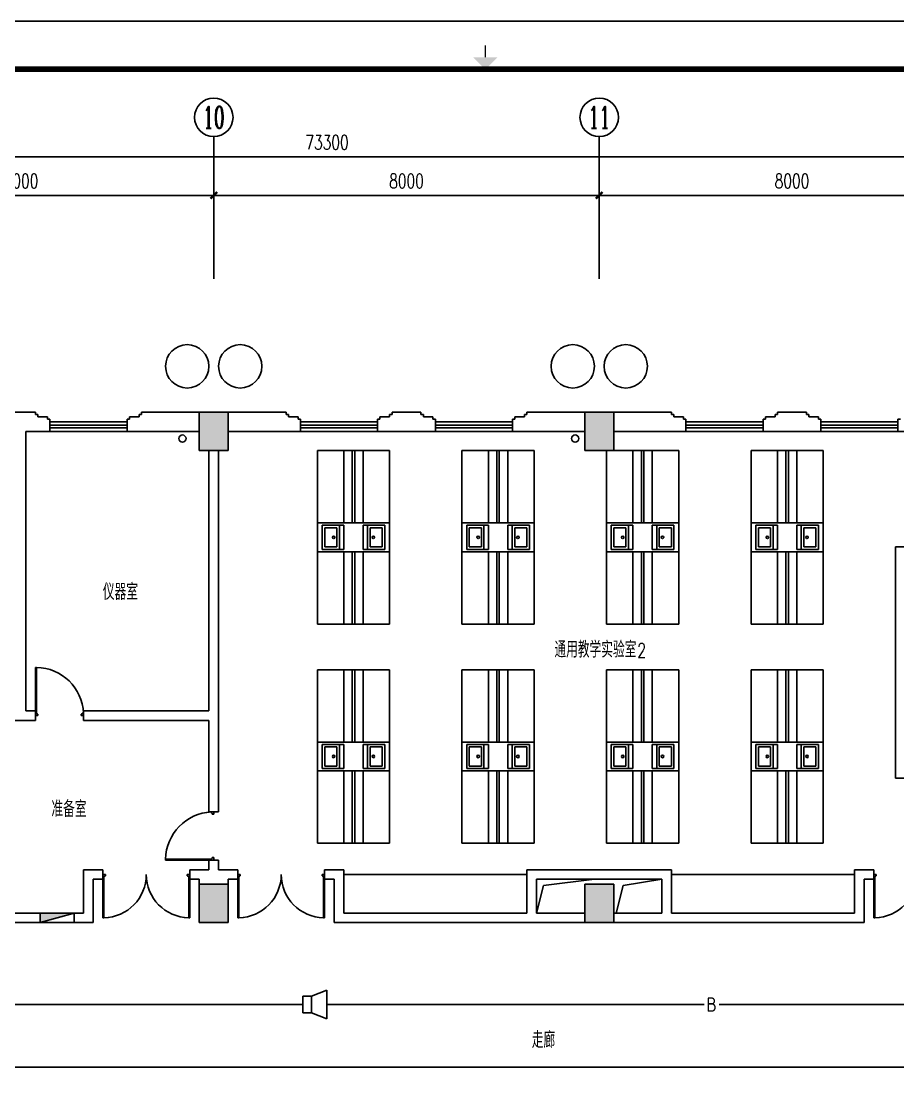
# Model space of a CAD drawing. Extents: x 190999 to 834799, y -200814 to 215286.
# Drawn here: x 240812 to 259012, y 49967 to 71786 of the extents above; entities that cross this region are included whole.
import ezdxf
from ezdxf.enums import TextEntityAlignment as Align

# ---------------------------------------------------------------- set-up
doc = ezdxf.new("R2010")
doc.units = 0
doc.header["$LTSCALE"] = 1000
doc.header["$MEASUREMENT"] = 0
for name, color, linetype in [('00-EQUIP', 3, 'Continuous'), ('00-SIG_TEXT', 7, 'Continuous'), ('00-WIRE-4', 6, 'Continuous'), ('A-墙线', 2, 'Continuous'), ('A-外包装修', 250, 'Continuous'), ('A-外窗', 145, 'Continuous'), ('A-家具', 250, 'Continuous'), ('A-门', 167, 'Continuous'), ('AXIS', 3, 'Continuous'), ('AXIS_TEXT', 7, 'Continuous'), ('COLUMN', 2, 'Continuous'), ('EQUIP_消火栓', 6, 'Continuous'), ('PUB_HATCH', 250, 'Continuous'), ('图框', 189, 'Continuous'), ('房间名称', 7, 'Continuous'), ('桥架', 1, 'Continuous'), ('洞口线', 177, 'Continuous'), ('雨水管', 3, 'Continuous')]:
    doc.layers.add(name, color=color, linetype=linetype)
doc.styles.add('-GBCBIGGBENOR', font='GBENOR.shx', dxfattribs={"bigfont": 'GBCBIG.shx'})
doc.styles.add('_TCH_AXIS', font='COMPLEX', dxfattribs={"bigfont": 'GBCBIG'})
doc.styles.add('_TCH_DIM', font='SIMPLEX', dxfattribs={"bigfont": 'GBCBIG'})
doc.styles.add('COMPLEX', font='COMPLEX')
doc.styles.add('DIM_FONT', font='SIMPLEX', dxfattribs={"width": 0.7, "bigfont": 'GBCBIG'})
doc.styles.get("Standard").update_dxf_attribs({"font": 'simhei.ttf'})
doc.styles.add('zz-1', font='arial.ttf', dxfattribs={"width": 0.8})
doc.dimstyles.new('DIMN', dxfattribs={"dimtxt": 300, "dimasz": 100, "dimexe": 250, "dimexo": 300, "dimgap": 150, "dimtad": 1, "dimdec": 0, "dimzin": 0, "dimdsep": 46, "dimtxsty": 'DIM_FONT', "dimblk": 'ARCHTICK', "dimcen": 0.09, "dimclrt": 7, "dimazin": 2, "dimtfac": 1, "dimtdec": 0, "dimtix": 1, "dimtmove": 2, "dimatfit": 3, "dimfxl": 0, "dimtolj": 1, "dimtzin": 0, "dimarcsym": 0})

# ---------------------------------------------------------------- blocks, each defined once
blk = doc.blocks.new('TJAD_TK_A0')
at = {"layer": '图框'}
blk.add_line((2162, 399.3), (973, 399.3), dxfattribs=at)
at = {"layer": '图框', "const_width": 0.3}
blk.add_lwpolyline([(1567.5, 391.74), (1567.5, 394.24)], dxfattribs=at)
at = {"layer": '图框', "const_width": 1.2}
blk.add_lwpolyline([(2152, -431.7), (2152, 389.3), (998, 389.3), (998, -431.7)], close=True, dxfattribs=at)
at = {"layer": '图框'}
blk.add_solid([(1565, 391.74), (1570, 391.74), (1567.5, 389.24)], dxfattribs=at)
blk = doc.blocks.new('m1000')
at = {"layer": 'A-墙线'}
for p, q in [((0, 0), (0, 200)), ((1000, 0), (1000, 200))]:
    blk.add_line(p, q, dxfattribs=at)
at = {"layer": 'A-门'}
for p, q in [((0, 1100), (0, 100)), ((0, 1100), (20, 1100)), ((20, 1100), (20, 150)), ((0, 150), (30, 150)), ((0, 100), (50, 100)), ((30, 150), (30, 130)), ((30, 130), (50, 130)), ((50, 130), (50, 100)), ((950, 130), (950, 100)), ((970, 130), (950, 130)), ((1000, 100), (950, 100)), ((970, 150), (970, 130)), ((1000, 150), (970, 150)), ((1000, 150), (1000, 100))]:
    blk.add_line(p, q, dxfattribs=at)
blk.add_arc((0, 100), 1000, 2.866, 88.854, dxfattribs=at)
blk = doc.blocks.new('m1800')
at = {"layer": 'A-墙线'}
for p, q in [((-900, -100), (-900, 100)), ((900, -100), (900, 100))]:
    blk.add_line(p, q, dxfattribs=at)
at = {"layer": 'A-门'}
for p, q in [((-900, 900), (-900, 0)), ((-900, 900), (-880, 900)), ((-880, 900), (-880, 50)), ((880, 900), (880, 50)), ((900, 900), (880, 900)), ((900, 900), (900, 0)), ((-900, 50), (-870, 50)), ((-900, 0), (-850, 0)), ((-870, 50), (-870, 30)), ((-870, 30), (-850, 30)), ((-850, 30), (-850, 0)), ((850, 30), (850, 0)), ((870, 30), (850, 30)), ((900, 0), (850, 0)), ((870, 50), (870, 30)), ((900, 50), (870, 50))]:
    blk.add_line(p, q, dxfattribs=at)
for centre, start, end in [((-900, 0), 0, 88.7267), ((900, 0), 91.2733, 180)]:
    blk.add_arc(centre, 900, start, end, dxfattribs=at)
blk = doc.blocks.new('$TwtSys$00000434')
for p, q in [((-0.5, 0.5), (-0.5, -0.5)), ((-0.5, -0.5), (0.5, 0.5)), ((0.5, 0.5), (-0.5, 0.5)), ((0.5, -0.5), (0.5, 0.5)), ((-0.5, -0.5), (0.5, -0.5))]:
    blk.add_line(p, q)
blk.add_solid([(0.5, -0.5), (0.5, 0.5), (-0.5, -0.5)])
blk = doc.blocks.new('_ArchTick')
at = {"const_width": 0.5}
blk.add_lwpolyline([(-0.7, -0.7), (0.7, 0.7)], dxfattribs=at)
blk = doc.blocks.new('*D940')
at = {"layer": 'AXIS', "color": 0, "lineweight": -2}
for p, q in [((236812, 66767), (236812, 68417)), ((244812, 66767), (244812, 68417)), ((236812, 68167), (244812, 68167))]:
    blk.add_line(p, q, dxfattribs=at)
at = {"layer": 'Defpoints', "color": 0}
for p in [(244812, 68167), (236812, 66467), (244812, 66467)]:
    blk.add_point(p, dxfattribs=at)
at = {"layer": 'AXIS', "color": 0, "lineweight": -2, "xscale": 100, "yscale": 100, "zscale": 100, "rotation": 180}
blk.add_blockref('_ArchTick', (236812, 68167), dxfattribs=at)
at = {"layer": 'AXIS', "color": 0, "lineweight": -2, "xscale": 100, "yscale": 100, "zscale": 100}
blk.add_blockref('_ArchTick', (244812, 68167), dxfattribs=at)
at = {"layer": 'AXIS', "color": 7, "insert": (240812, 68467), "char_height": 300, "attachment_point": 5, "style": 'DIM_FONT'}
blk.add_mtext('\\A1;8000', dxfattribs=at)
blk = doc.blocks.new('*D941')
at = {"layer": 'AXIS', "color": 0, "lineweight": -2}
for p, q in [((244812, 66767), (244812, 68417)), ((252812, 66767), (252812, 68417)), ((244812, 68167), (252812, 68167))]:
    blk.add_line(p, q, dxfattribs=at)
at = {"layer": 'Defpoints', "color": 0}
for p in [(252812, 68167), (244812, 66467), (252812, 66467)]:
    blk.add_point(p, dxfattribs=at)
at = {"layer": 'AXIS', "color": 0, "lineweight": -2, "xscale": 100, "yscale": 100, "zscale": 100, "rotation": 180}
blk.add_blockref('_ArchTick', (244812, 68167), dxfattribs=at)
at = {"layer": 'AXIS', "color": 0, "lineweight": -2, "xscale": 100, "yscale": 100, "zscale": 100}
blk.add_blockref('_ArchTick', (252812, 68167), dxfattribs=at)
at = {"layer": 'AXIS', "color": 7, "insert": (248812, 68467), "char_height": 300, "attachment_point": 5, "style": 'DIM_FONT'}
blk.add_mtext('\\A1;8000', dxfattribs=at)
blk = doc.blocks.new('*D942')
at = {"layer": 'AXIS', "color": 0, "lineweight": -2}
for p, q in [((252812, 66767), (252812, 68417)), ((260812, 66767), (260812, 68417)), ((252812, 68167), (260812, 68167))]:
    blk.add_line(p, q, dxfattribs=at)
at = {"layer": 'Defpoints', "color": 0}
for p in [(260812, 68167), (252812, 66467), (260812, 66467)]:
    blk.add_point(p, dxfattribs=at)
at = {"layer": 'AXIS', "color": 0, "lineweight": -2, "xscale": 100, "yscale": 100, "zscale": 100, "rotation": 180}
blk.add_blockref('_ArchTick', (252812, 68167), dxfattribs=at)
at = {"layer": 'AXIS', "color": 0, "lineweight": -2, "xscale": 100, "yscale": 100, "zscale": 100}
blk.add_blockref('_ArchTick', (260812, 68167), dxfattribs=at)
at = {"layer": 'AXIS', "color": 7, "insert": (256812, 68467), "char_height": 300, "attachment_point": 5, "style": 'DIM_FONT'}
blk.add_mtext('\\A1;8000', dxfattribs=at)
blk = doc.blocks.new('*D947')
at = {"layer": 'AXIS', "color": 0, "lineweight": -2}
for p, q in [((210512, 66767), (210512, 69217)), ((283812, 66767), (283812, 69217)), ((210512, 68967), (283812, 68967))]:
    blk.add_line(p, q, dxfattribs=at)
at = {"layer": 'Defpoints', "color": 0}
for p in [(283812, 68967), (210512, 66467), (283812, 66467)]:
    blk.add_point(p, dxfattribs=at)
at = {"layer": 'AXIS', "color": 0, "lineweight": -2, "xscale": 100, "yscale": 100, "zscale": 100, "rotation": 180}
blk.add_blockref('_ArchTick', (210512, 68967), dxfattribs=at)
at = {"layer": 'AXIS', "color": 0, "lineweight": -2, "xscale": 100, "yscale": 100, "zscale": 100}
blk.add_blockref('_ArchTick', (283812, 68967), dxfattribs=at)
at = {"layer": 'AXIS', "color": 7, "insert": (247162, 69267), "char_height": 300, "attachment_point": 5, "style": 'DIM_FONT'}
blk.add_mtext('\\A1;73300', dxfattribs=at)
blk = doc.blocks.new('_AXISO')
blk.add_circle((0, 0), 0.5)
at = {"layer": 'AXIS_TEXT', "style": 'COMPLEX', "width": 1.041667}
blk.add_attdef('A', text='', height=0.56, dxfattribs=at).set_placement((-0.25, -0.28), (0.25, -0.28), align=Align.FIT)
blk = doc.blocks.new('$plan$00001609')
at = {"linetype": 'Continuous'}
for p, q in [((0, -251), (0, 251)), ((0, 251), (450, 251)), ((93, -251), (93, 251)), ((450, 251), (450, -251)), ((146, -199), (146, 199)), ((146, 199), (397, 199)), ((397, 199), (397, -199)), ((146, -199), (397, -199)), ((0, -251), (450, -251))]:
    blk.add_line(p, q, dxfattribs=at)
blk.add_line((238, 2), (238, 0))
blk.add_arc((212, 0), 26, 4.716, 0, dxfattribs=at)
at = {"style": 'zz-1'}
for tag in ['YSIZE', 'XSIZE']:
    blk.add_attdef(tag, (0, 0), '', height=0.5, dxfattribs=at)
blk = doc.blocks.new('_LINKPT1')
at = {"color": 0}
blk.add_line((0, 0), (0, 0), dxfattribs=at)
blk = doc.blocks.new('OS28WV87')
for p, q in [((0.35, 0.35), (1, 0.6)), ((1, 0.6), (1, -0.6)), ((0, 0.35), (0, -0.35)), ((0, 0.35), (0.35, 0.35)), ((0.35, 0.35), (0.35, -0.35)), ((0.35, -0.35), (0, -0.35)), ((1, -0.6), (0.35, -0.35))]:
    blk.add_line(p, q)
at = {"xscale": 0.002, "yscale": 0.002, "zscale": 0.002}
for p in [(0, 0), (0.175, 0.35), (1, 0), (0.175, -0.35)]:
    blk.add_blockref('_LINKPT1', p, dxfattribs=at)
at = {"flags": 9}
blk.add_attdef('A', (0, 0), '', height=0.00002, dxfattribs=at)

msp = doc.modelspace()

# ---------------------------------------------------------------- hatches: boundary and pattern name
at = {"layer": 'PUB_HATCH'}
for points in [[(245111.6, 63667.4), (244511.6, 63667.4), (244511.6, 62867.4), (245111.6, 62867.4)], [(253111.6, 63667.4), (252511.6, 63667.4), (252511.6, 62867.4), (253111.6, 62867.4)], [(245111.6, 53867.4), (244511.6, 53867.4), (244511.6, 53067.4), (245111.6, 53067.4)], [(253111.6, 53867.4), (252511.6, 53867.4), (252511.6, 53067.4), (253111.6, 53067.4)]]:
    msp.add_hatch(color=256, dxfattribs=at).paths.add_polyline_path(points)

# ---------------------------------------------------------------- linework, layer by layer
at = {"layer": '00-WIRE-4'}
for p, q in [((246661.6, 51367.4), (238819.8, 51367.4)), ((254992.3, 51367.4), (247161.6, 51367.4)), ((260037.1, 51367.4), (255297.3, 51367.4))]:
    msp.add_line(p, q, dxfattribs=at)
at = {"layer": 'A-墙线'}
for p, q in [((240511.6, 63667.4), (241111.6, 63667.4)), ((241111.6, 63667.4), (241111.6, 63617.4)), ((241111.6, 63617.4), (241161.6, 63617.4)), ((241161.6, 63617.4), (241161.6, 63567.4)), ((241161.6, 63567.4), (241361.6, 63567.4)), ((241361.6, 63567.4), (241361.6, 63517.4)), ((241361.6, 63517.4), (241411.6, 63517.4)), ((241411.6, 63517.4), (241411.6, 63267.4)), ((243061.6, 63517.4), (243011.6, 63517.4)), ((243011.6, 63517.4), (243011.6, 63267.4)), ((243061.6, 63567.4), (243061.6, 63517.4)), ((243261.6, 63567.4), (243061.6, 63567.4)), ((243261.6, 63617.4), (243261.6, 63567.4)), ((243311.6, 63617.4), (243261.6, 63617.4)), ((243311.6, 63667.4), (244511.6, 63667.4)), ((243311.6, 63667.4), (243311.6, 63617.4)), ((246311.6, 63667.4), (245111.6, 63667.4)), ((246311.6, 63667.4), (246311.6, 63617.4)), ((246311.6, 63617.4), (246361.6, 63617.4)), ((246361.6, 63617.4), (246361.6, 63567.4)), ((246361.6, 63567.4), (246561.6, 63567.4)), ((246561.6, 63567.4), (246561.6, 63517.4)), ((246561.6, 63517.4), (246611.6, 63517.4)), ((246611.6, 63517.4), (246611.6, 63267.4)), ((248261.6, 63517.4), (248211.6, 63517.4)), ((248211.6, 63517.4), (248211.6, 63267.4)), ((248261.6, 63567.4), (248261.6, 63517.4)), ((248461.6, 63567.4), (248261.6, 63567.4)), ((248461.6, 63617.4), (248461.6, 63567.4)), ((248511.6, 63617.4), (248461.6, 63617.4)), ((249111.6, 63667.4), (248511.6, 63667.4)), ((248511.6, 63667.4), (248511.6, 63617.4)), ((249111.6, 63667.4), (249111.6, 63617.4)), ((249111.6, 63617.4), (249161.6, 63617.4)), ((249161.6, 63617.4), (249161.6, 63567.4)), ((249161.6, 63567.4), (249361.6, 63567.4)), ((249361.6, 63567.4), (249361.6, 63517.4)), ((249361.6, 63517.4), (249411.6, 63517.4)), ((249411.6, 63517.4), (249411.6, 63267.4)), ((251061.6, 63517.4), (251011.6, 63517.4)), ((251011.6, 63517.4), (251011.6, 63267.4)), ((251061.6, 63567.4), (251061.6, 63517.4)), ((251261.6, 63567.4), (251061.6, 63567.4)), ((251261.6, 63617.4), (251261.6, 63567.4)), ((251311.6, 63617.4), (251261.6, 63617.4)), ((252511.6, 63667.4), (251311.6, 63667.4)), ((251311.6, 63667.4), (251311.6, 63617.4)), ((253111.6, 63667.4), (254311.6, 63667.4)), ((254311.6, 63667.4), (254311.6, 63617.4)), ((254311.6, 63617.4), (254361.6, 63617.4)), ((254361.6, 63617.4), (254361.6, 63567.4)), ((254361.6, 63567.4), (254561.6, 63567.4)), ((254561.6, 63567.4), (254561.6, 63517.4)), ((254561.6, 63517.4), (254611.6, 63517.4)), ((254611.6, 63517.4), (254611.6, 63267.4)), ((256261.6, 63517.4), (256211.6, 63517.4)), ((256211.6, 63517.4), (256211.6, 63267.4)), ((256261.6, 63567.4), (256261.6, 63517.4)), ((256461.6, 63567.4), (256261.6, 63567.4)), ((256461.6, 63617.4), (256461.6, 63567.4)), ((256511.6, 63617.4), (256461.6, 63617.4)), ((256511.6, 63667.4), (257111.6, 63667.4)), ((256511.6, 63667.4), (256511.6, 63617.4)), ((257111.6, 63667.4), (257111.6, 63617.4)), ((257111.6, 63617.4), (257161.6, 63617.4)), ((257161.6, 63617.4), (257161.6, 63567.4)), ((257161.6, 63567.4), (257361.6, 63567.4)), ((257361.6, 63567.4), (257361.6, 63517.4)), ((257361.6, 63517.4), (257411.6, 63517.4)), ((257411.6, 63517.4), (257411.6, 63267.4)), ((259061.6, 63517.4), (259011.6, 63517.4)), ((259011.6, 63517.4), (259011.6, 63267.4)), ((240911.6, 63267.4), (240911.6, 57467.4)), ((240911.6, 63267.4), (241411.6, 63267.4)), ((243011.6, 63267.4), (244511.6, 63267.4)), ((246611.6, 63267.4), (245111.6, 63267.4)), ((249411.6, 63267.4), (248211.6, 63267.4)), ((252511.6, 63267.4), (251011.6, 63267.4)), ((253111.6, 63267.4), (254611.6, 63267.4)), ((256211.6, 63267.4), (257411.6, 63267.4)), ((259011.6, 63267.4), (260511.6, 63267.4)), ((244711.6, 57467.4), (244711.6, 62867.4)), ((244911.6, 55367.4), (244911.6, 62867.4)), ((241111.6, 57467.4), (240911.6, 57467.4)), ((244711.6, 57467.4), (242111.6, 57467.4)), ((241111.6, 57267.4), (240511.6, 57267.4)), ((244711.6, 57267.4), (242111.6, 57267.4)), ((244711.6, 55367.4), (244711.6, 57267.4)), ((244711.6, 54167.4), (244711.6, 54367.4)), ((244911.6, 54167.4), (244911.6, 54367.4)), ((242511.6, 54167.4), (242111.6, 54167.4)), ((242111.6, 54167.4), (242111.6, 53267.4)), ((244711.6, 54167.4), (244311.6, 54167.4)), ((245311.6, 54167.4), (244911.6, 54167.4)), ((247111.6, 54167.4), (247511.6, 54167.4)), ((247511.6, 54167.4), (247511.6, 53267.4)), ((254311.6, 54167.4), (251311.6, 54167.4)), ((251311.6, 54167.4), (251311.6, 53267.4)), ((254311.6, 54167.4), (254311.6, 53267.4)), ((258511.6, 54167.4), (258111.6, 54167.4)), ((258111.6, 54167.4), (258111.6, 53267.4)), ((242511.6, 53967.4), (242311.6, 53967.4)), ((242311.6, 53967.4), (242311.6, 53067.4)), ((244511.6, 53967.4), (244311.6, 53967.4)), ((244511.6, 53867.4), (244511.6, 53967.4)), ((245111.6, 53967.4), (245311.6, 53967.4)), ((245111.6, 53867.4), (245111.6, 53967.4)), ((247111.6, 53967.4), (247311.6, 53967.4)), ((247311.6, 53967.4), (247311.6, 53067.4)), ((254111.6, 53967.4), (251511.6, 53967.4)), ((251511.6, 53267.4), (251511.6, 53967.4)), ((254111.6, 53267.4), (254111.6, 53967.4)), ((258511.6, 53967.4), (258311.6, 53967.4)), ((258311.6, 53967.4), (258311.6, 53067.4)), ((242111.6, 53267.4), (238061.6, 53267.4)), ((251311.6, 53267.4), (247511.6, 53267.4)), ((252511.6, 53267.4), (251511.6, 53267.4)), ((253111.6, 53267.4), (254111.6, 53267.4)), ((254311.6, 53267.4), (258111.6, 53267.4)), ((242311.6, 53067.4), (237111.6, 53067.4)), ((252511.6, 53067.4), (247311.6, 53067.4)), ((253111.6, 53067.4), (258311.6, 53067.4))]:
    msp.add_line(p, q, dxfattribs=at)
at = {"layer": 'A-外包装修'}
for centre in [(244261.6, 64617.4), (245361.6, 64617.4), (252261.6, 64617.4), (253361.6, 64617.4)]:
    msp.add_circle(centre, 450, dxfattribs=at)
at = {"layer": 'A-外窗'}
for p, q in [((243011.6, 63467.4), (241411.6, 63467.4)), ((243011.6, 63397.4), (241411.6, 63397.4)), ((243011.6, 63337.4), (241411.6, 63337.4)), ((246611.6, 63467.4), (248211.6, 63467.4)), ((246611.6, 63397.4), (248211.6, 63397.4)), ((246611.6, 63337.4), (248211.6, 63337.4)), ((251011.6, 63467.4), (249411.6, 63467.4)), ((251011.6, 63397.4), (249411.6, 63397.4)), ((251011.6, 63337.4), (249411.6, 63337.4)), ((254611.6, 63467.4), (256211.6, 63467.4)), ((254611.6, 63397.4), (256211.6, 63397.4)), ((254611.6, 63337.4), (256211.6, 63337.4)), ((259011.6, 63467.4), (257411.6, 63467.4)), ((259011.6, 63397.4), (257411.6, 63397.4)), ((259011.6, 63337.4), (257411.6, 63337.4)), ((243011.6, 63267.4), (241411.6, 63267.4)), ((246611.6, 63267.4), (248211.6, 63267.4)), ((251011.6, 63267.4), (249411.6, 63267.4)), ((254611.6, 63267.4), (256211.6, 63267.4)), ((259011.6, 63267.4), (257411.6, 63267.4))]:
    msp.add_line(p, q, dxfattribs=at)
at = {"layer": 'A-家具'}
for p, q in [((246961.6, 59267.4), (246961.6, 62867.4)), ((248461.6, 62867.4), (246961.6, 62867.4)), ((247511.6, 61367.4), (247511.6, 62867.4)), ((247686.6, 61367.4), (247686.6, 62867.4)), ((247736.6, 61367.4), (247736.6, 62867.4)), ((247911.6, 61367.4), (247911.6, 62867.4)), ((248461.6, 59267.4), (248461.6, 62867.4)), ((249961.6, 59267.4), (249961.6, 62867.4)), ((251461.6, 62867.4), (249961.6, 62867.4)), ((250511.6, 61367.4), (250511.6, 62867.4)), ((250686.6, 61367.4), (250686.6, 62867.4)), ((250736.6, 61367.4), (250736.6, 62867.4)), ((250911.6, 61367.4), (250911.6, 62867.4)), ((251461.6, 59267.4), (251461.6, 62867.4)), ((252961.6, 59267.4), (252961.6, 62867.4)), ((254461.6, 62867.4), (252961.6, 62867.4)), ((253511.6, 61367.4), (253511.6, 62867.4)), ((253686.6, 61367.4), (253686.6, 62867.4)), ((253736.6, 61367.4), (253736.6, 62867.4)), ((253911.6, 61367.4), (253911.6, 62867.4)), ((254461.6, 59267.4), (254461.6, 62867.4)), ((255961.6, 59267.4), (255961.6, 62867.4)), ((257461.6, 62867.4), (255961.6, 62867.4)), ((256511.6, 61367.4), (256511.6, 62867.4)), ((256686.6, 61367.4), (256686.6, 62867.4)), ((256736.6, 61367.4), (256736.6, 62867.4)), ((256911.6, 61367.4), (256911.6, 62867.4)), ((257461.6, 59267.4), (257461.6, 62867.4)), ((248461.6, 61367.4), (246961.6, 61367.4)), ((251461.6, 61367.4), (249961.6, 61367.4)), ((254461.6, 61367.4), (252961.6, 61367.4)), ((257461.6, 61367.4), (255961.6, 61367.4)), ((248461.6, 60767.4), (246961.6, 60767.4)), ((247511.6, 59267.4), (247511.6, 60767.4)), ((247686.6, 59267.4), (247686.6, 60767.4)), ((247736.6, 59267.4), (247736.6, 60767.4)), ((247911.6, 59267.4), (247911.6, 60767.4)), ((251461.6, 60767.4), (249961.6, 60767.4)), ((250511.6, 59267.4), (250511.6, 60767.4)), ((250686.6, 59267.4), (250686.6, 60767.4)), ((250736.6, 59267.4), (250736.6, 60767.4)), ((250911.6, 59267.4), (250911.6, 60767.4)), ((254461.6, 60767.4), (252961.6, 60767.4)), ((253511.6, 59267.4), (253511.6, 60767.4)), ((253686.6, 59267.4), (253686.6, 60767.4)), ((253736.6, 59267.4), (253736.6, 60767.4)), ((253911.6, 59267.4), (253911.6, 60767.4)), ((257461.6, 60767.4), (255961.6, 60767.4)), ((256511.6, 59267.4), (256511.6, 60767.4)), ((256686.6, 59267.4), (256686.6, 60767.4)), ((256736.6, 59267.4), (256736.6, 60767.4)), ((256911.6, 59267.4), (256911.6, 60767.4)), ((258961.6, 56067.4), (258961.6, 60867.4)), ((260711.6, 60867.4), (258961.6, 60867.4)), ((248461.6, 59267.4), (246961.6, 59267.4)), ((251461.6, 59267.4), (249961.6, 59267.4)), ((254461.6, 59267.4), (252961.6, 59267.4)), ((257461.6, 59267.4), (255961.6, 59267.4)), ((246961.6, 54717.4), (246961.6, 58317.4)), ((248461.6, 58317.4), (246961.6, 58317.4)), ((247511.6, 56817.4), (247511.6, 58317.4)), ((247686.6, 56817.4), (247686.6, 58317.4)), ((247736.6, 56817.4), (247736.6, 58317.4)), ((247911.6, 56817.4), (247911.6, 58317.4)), ((248461.6, 54717.4), (248461.6, 58317.4)), ((249961.6, 54717.4), (249961.6, 58317.4)), ((251461.6, 58317.4), (249961.6, 58317.4)), ((250511.6, 56817.4), (250511.6, 58317.4)), ((250686.6, 56817.4), (250686.6, 58317.4)), ((250736.6, 56817.4), (250736.6, 58317.4)), ((250911.6, 56817.4), (250911.6, 58317.4)), ((251461.6, 54717.4), (251461.6, 58317.4)), ((254461.6, 58317.4), (252961.6, 58317.4)), ((252961.6, 54717.4), (252961.6, 58317.4)), ((253511.6, 56817.4), (253511.6, 58317.4)), ((253686.6, 56817.4), (253686.6, 58317.4)), ((253736.6, 56817.4), (253736.6, 58317.4)), ((253911.6, 56817.4), (253911.6, 58317.4)), ((254461.6, 54717.4), (254461.6, 58317.4)), ((255961.6, 54717.4), (255961.6, 58317.4)), ((257461.6, 58317.4), (255961.6, 58317.4)), ((256511.6, 56817.4), (256511.6, 58317.4)), ((256686.6, 56817.4), (256686.6, 58317.4)), ((256736.6, 56817.4), (256736.6, 58317.4)), ((256911.6, 56817.4), (256911.6, 58317.4)), ((257461.6, 54717.4), (257461.6, 58317.4)), ((248461.6, 56817.4), (246961.6, 56817.4)), ((251461.6, 56817.4), (249961.6, 56817.4)), ((254461.6, 56817.4), (252961.6, 56817.4)), ((257461.6, 56817.4), (255961.6, 56817.4)), ((248461.6, 56217.4), (246961.6, 56217.4)), ((247511.6, 54717.4), (247511.6, 56217.4)), ((247686.6, 54717.4), (247686.6, 56217.4)), ((247736.6, 54717.4), (247736.6, 56217.4)), ((247911.6, 54717.4), (247911.6, 56217.4)), ((251461.6, 56217.4), (249961.6, 56217.4)), ((250511.6, 54717.4), (250511.6, 56217.4)), ((250686.6, 54717.4), (250686.6, 56217.4)), ((250736.6, 54717.4), (250736.6, 56217.4)), ((250911.6, 54717.4), (250911.6, 56217.4)), ((254461.6, 56217.4), (252961.6, 56217.4)), ((253511.6, 54717.4), (253511.6, 56217.4)), ((253686.6, 54717.4), (253686.6, 56217.4)), ((253736.6, 54717.4), (253736.6, 56217.4)), ((253911.6, 54717.4), (253911.6, 56217.4)), ((257461.6, 56217.4), (255961.6, 56217.4)), ((256511.6, 54717.4), (256511.6, 56217.4)), ((256686.6, 54717.4), (256686.6, 56217.4)), ((256736.6, 54717.4), (256736.6, 56217.4)), ((256911.6, 54717.4), (256911.6, 56217.4)), ((260711.6, 56067.4), (258961.6, 56067.4)), ((248461.6, 54717.4), (246961.6, 54717.4)), ((251461.6, 54717.4), (249961.6, 54717.4)), ((254461.6, 54717.4), (252961.6, 54717.4)), ((257461.6, 54717.4), (255961.6, 54717.4)), ((251311.6, 54067.4), (247511.6, 54067.4)), ((254311.6, 54067.4), (258111.6, 54067.4))]:
    msp.add_line(p, q, dxfattribs=at)
at = {"layer": 'AXIS'}
for p, q in [((244811.6, 66437.4), (244811.6, 69386.5)), ((252811.6, 66437.4), (252811.6, 69386.5))]:
    msp.add_line(p, q, dxfattribs=at)
at = {"layer": 'COLUMN'}
for p, q in [((245111.6, 63667.4), (244511.6, 63667.4)), ((244511.6, 63667.4), (244511.6, 62867.4)), ((245111.6, 62867.4), (245111.6, 63667.4)), ((253111.6, 63667.4), (252511.6, 63667.4)), ((252511.6, 63667.4), (252511.6, 62867.4)), ((253111.6, 62867.4), (253111.6, 63667.4)), ((244511.6, 62867.4), (245111.6, 62867.4)), ((252511.6, 62867.4), (253111.6, 62867.4)), ((245111.6, 53867.4), (244511.6, 53867.4)), ((244511.6, 53867.4), (244511.6, 53067.4)), ((245111.6, 53067.4), (245111.6, 53867.4)), ((253111.6, 53867.4), (252511.6, 53867.4)), ((252511.6, 53867.4), (252511.6, 53067.4)), ((253111.6, 53067.4), (253111.6, 53867.4)), ((244511.6, 53067.4), (245111.6, 53067.4)), ((252511.6, 53067.4), (253111.6, 53067.4))]:
    msp.add_line(p, q, dxfattribs=at)
at = {"layer": '桥架'}
msp.add_line((211111.6, 50067.4), (283811.6, 50067.4), dxfattribs=at)
at = {"layer": '洞口线', "ltscale": 2}
for points in [[(251511.6, 53267.1), (251655.1, 53836.5), (252711.6, 53967.1)], [(253161.6, 53267.1), (253305.1, 53836.5), (254111.6, 53967.4)]]:
    msp.add_lwpolyline(points, dxfattribs=at)
at = {"layer": '雨水管'}
for centre in [(244161.6, 63117.4), (252311.6, 63117.4)]:
    msp.add_circle(centre, 75, dxfattribs=at)

# ---------------------------------------------------------------- block references
at = {"layer": '00-EQUIP', "xscale": -500, "yscale": 500, "zscale": 500, "rotation": 180}
msp.add_blockref('OS28WV87', (246661.6, 51367.4), dxfattribs=at)
at = {"layer": 'A-家具', "rotation": 180}
for p in [(247511.6, 61067.4), (250511.6, 61067.4), (253511.6, 61067.4), (256511.6, 61067.4), (247511.6, 56517.4), (250511.6, 56517.4), (253511.6, 56517.4), (256511.6, 56517.4)]:
    msp.add_blockref('$plan$00001609', p, dxfattribs=at)
at = {"layer": 'A-家具', "yscale": -1}
for p in [(247911.6, 61067.4), (250911.6, 61067.4), (253911.6, 61067.4), (256911.6, 61067.4), (247911.6, 56517.4), (250911.6, 56517.4), (253911.6, 56517.4), (256911.6, 56517.4)]:
    msp.add_blockref('$plan$00001609', p, dxfattribs=at)
at = {"layer": 'A-门'}
msp.add_blockref('m1000', (241111.6, 57267.4), dxfattribs=at)
for name, p, rotation in [('m1000', (244911.6, 54367.4), 90), ('m1800', (243411.6, 54067.4), 180), ('m1800', (259411.6, 54067.4), 180)]:
    msp.add_blockref(name, p, dxfattribs=dict(at, rotation=rotation))
at = {"layer": 'A-门', "xscale": -1, "rotation": 180}
msp.add_blockref('m1800', (246211.6, 54067.4), dxfattribs=at)
at = {"layer": 'AXIS'}
ref = msp.add_blockref('_AXISO', (244811.6, 69786.5), dxfattribs=dict(at, xscale=800, yscale=800, zscale=800))
ref.add_attrib('A', '10', dxfattribs={"layer": 'AXIS_TEXT', "height": 452.55, "style": '_TCH_AXIS', "width": 0.724138}).set_placement((244585.4, 69560.2), (245037.9, 69560.2), align=Align.FIT)
ref = msp.add_blockref('_AXISO', (252811.6, 69786.5), dxfattribs=dict(at, xscale=800, yscale=800, zscale=800))
ref.add_attrib('A', '11', dxfattribs={"layer": 'AXIS_TEXT', "height": 452.55, "style": '_TCH_AXIS', "width": 0.875}).set_placement((252585.4, 69560.2), (253037.9, 69560.2), align=Align.FIT)
at = {"layer": 'EQUIP_消火栓', "xscale": 700, "yscale": 200, "zscale": 700, "rotation": 180}
msp.add_blockref('$TwtSys$00000434', (241561.3, 53167.4), dxfattribs=at)
at = {"layer": '图框', "xscale": 100, "yscale": 100, "zscale": 100}
msp.add_blockref('TJAD_TK_A0', (93698.6, 31856.8), dxfattribs=at)

# ---------------------------------------------------------------- texts
at = {"layer": '00-SIG_TEXT', "style": '-GBCBIGGBENOR'}
msp.add_text('B', height=300, dxfattribs=at).set_placement((255144.8, 51367.4), align=Align.MIDDLE_CENTER)
at = {"layer": '房间名称', "style": '_TCH_DIM'}
for s, p in [('仪器室', (242509.7, 59768)), ('通用教学实验室', (251881.5, 58569.6)), ('准备室', (241441.9, 55258.3)), ('走廊', (251411.6, 50464.1))]:
    msp.add_text(s, height=337.59, dxfattribs=at).set_placement(p)
at = {"layer": '房间名称', "style": '_TCH_DIM', "width": 0.705882}
msp.add_text('2', height=297.5, dxfattribs=at).set_placement((253601.7, 58569.6))

# ---------------------------------------------------------------- dimensions: what is measured, and where the dimension line sits
at = {"layer": 'AXIS'}
for p1, p2, distance, picture, middle in [((210511.6, 66467.4), (283811.6, 66467.4), 2500, '*D947', (247161.6, 69267.4)), ((236811.6, 66467.4), (244811.6, 66467.4), 1700, '*D940', (240811.6, 68467.4)), ((244811.6, 66467.4), (252811.6, 66467.4), 1700, '*D941', (248811.6, 68467.4)), ((252811.6, 66467.4), (260811.6, 66467.4), 1700, '*D942', (256811.6, 68467.4))]:
    dim = msp.add_aligned_dim(p1=p1, p2=p2, distance=distance, dimstyle='DIMN', dxfattribs=at)
    dim.commit()
    dim.dimension.update_dxf_attribs({"geometry": picture, "text_midpoint": middle})

doc.saveas('drawing.dxf')
